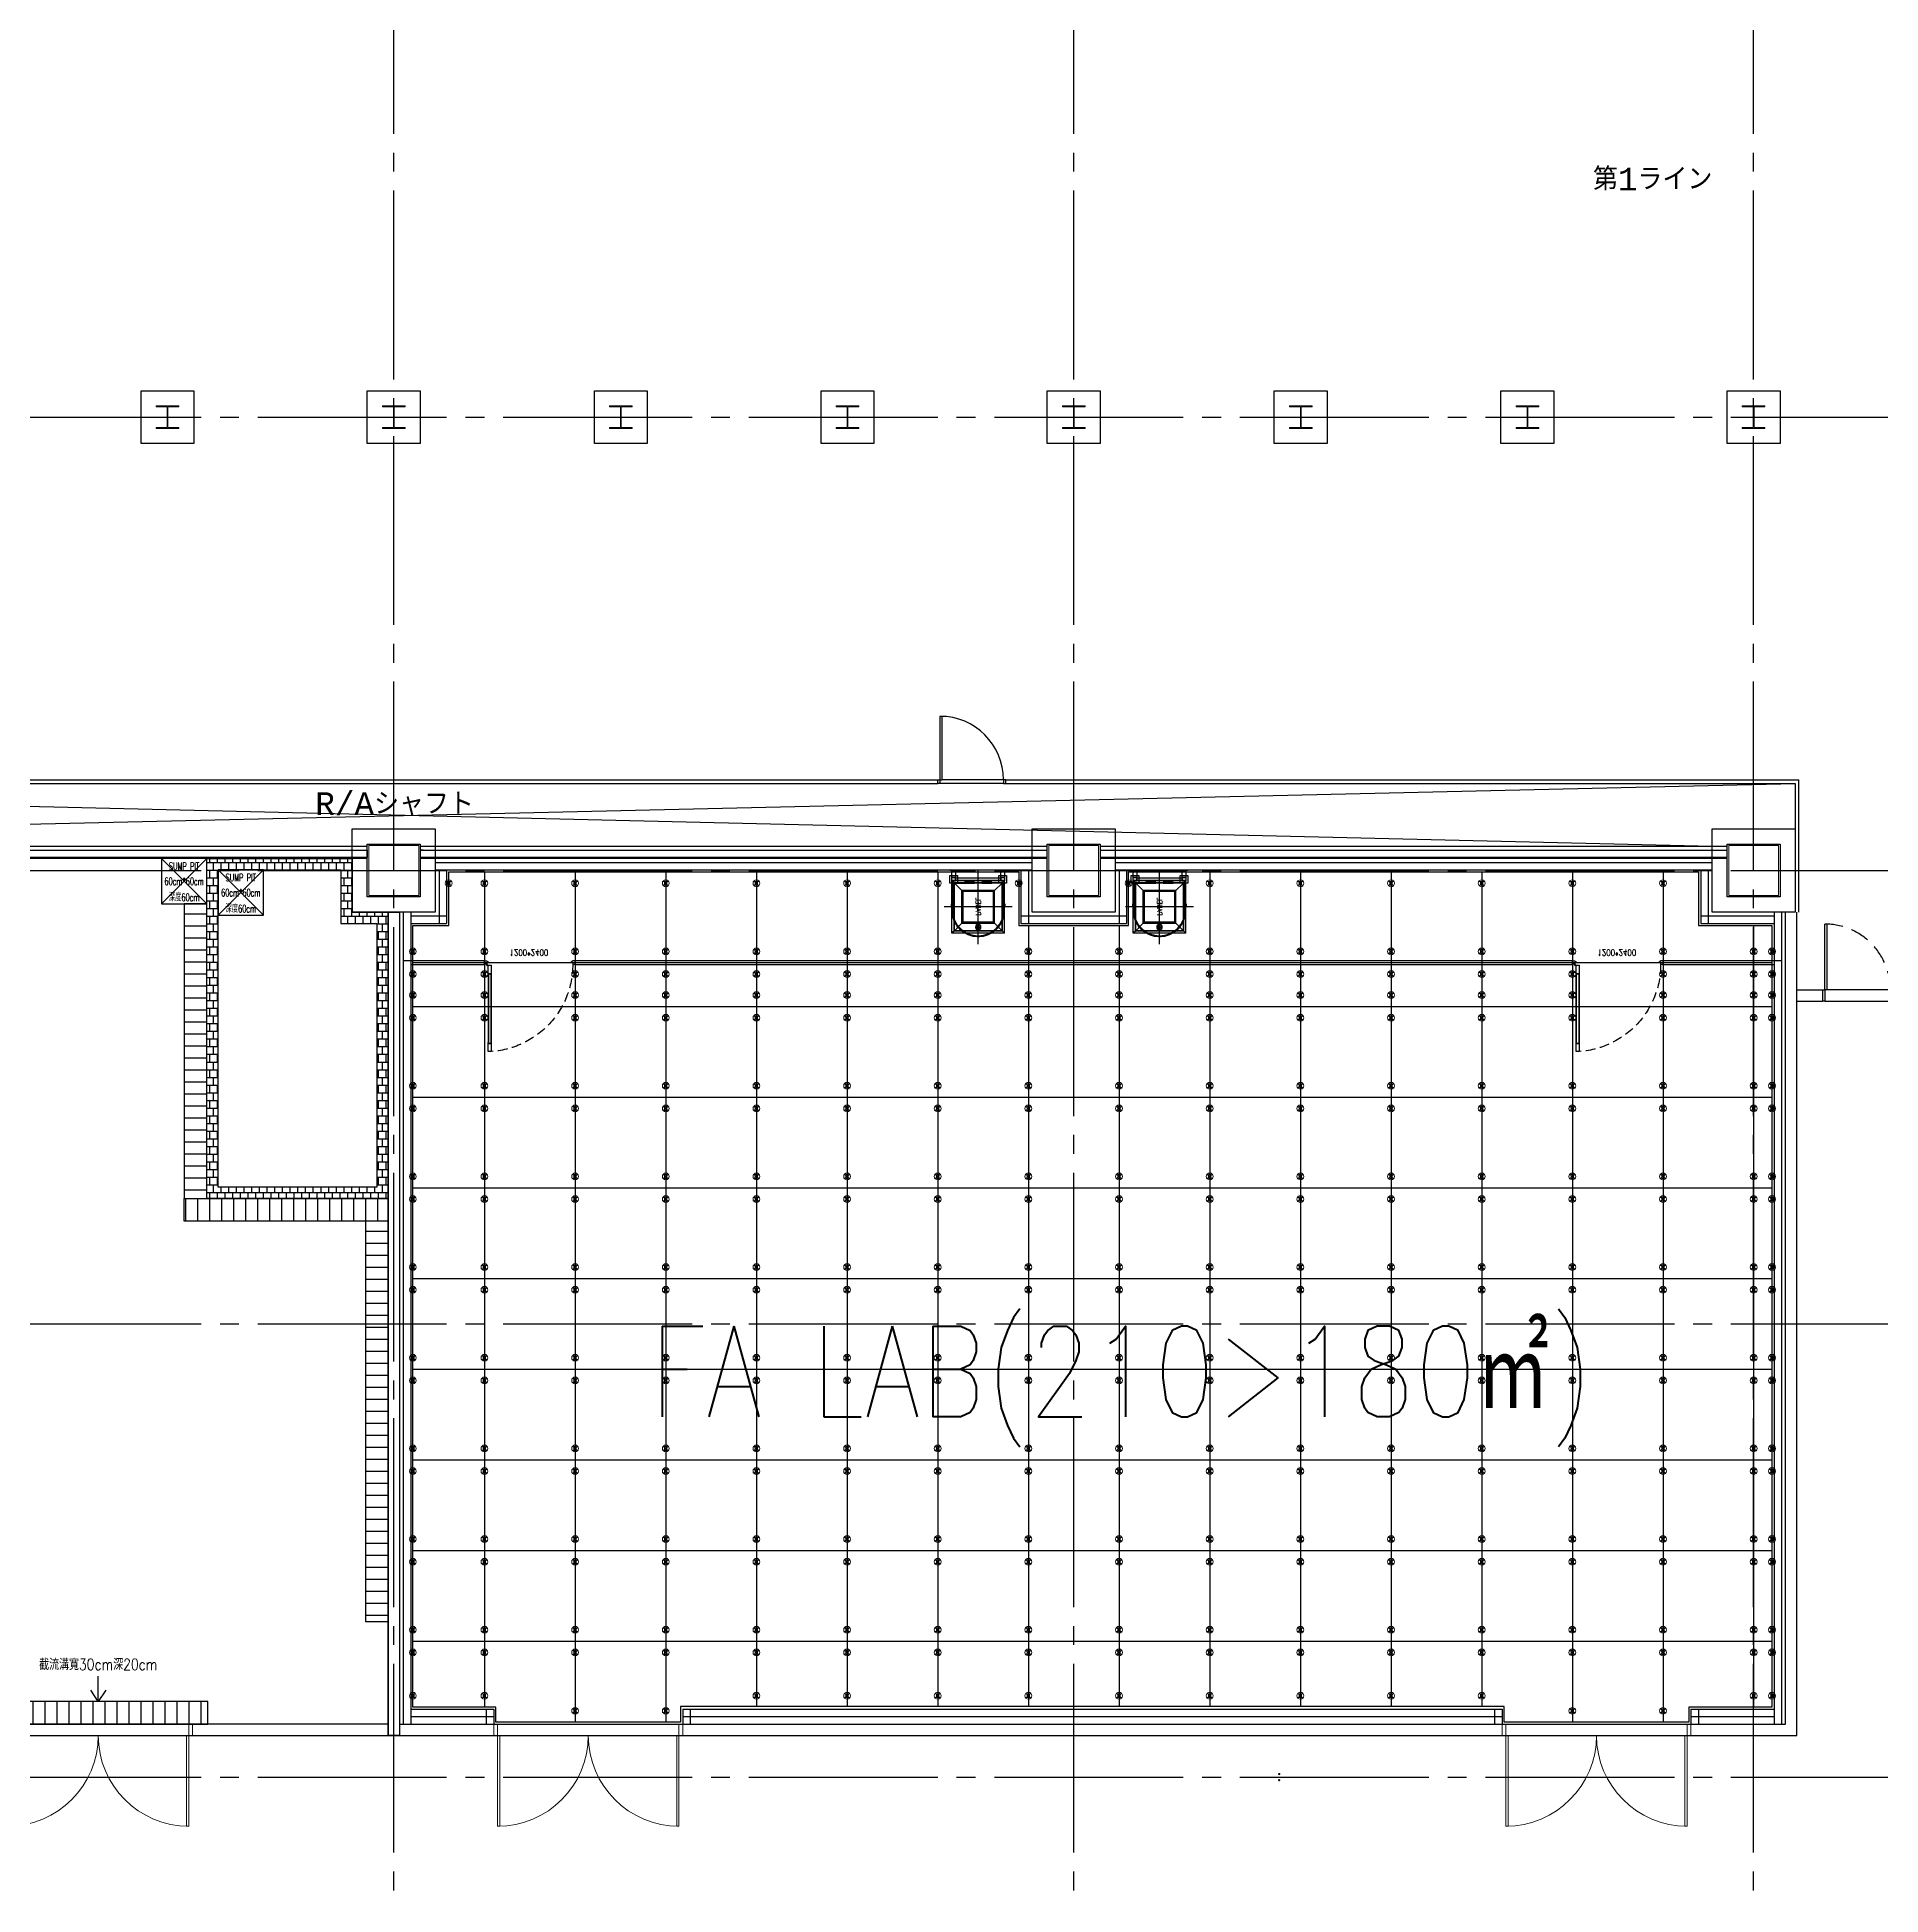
# Model space of a CAD drawing. Header units: millimetres. Extents: x -8103 to 195597, y 6477 to 112111.
# Drawn here: x 18488 to 20928, y 13794 to 16253 of the extents above; entities that cross this region are included whole.
import ezdxf
from ezdxf.enums import TextEntityAlignment as Align

# ---------------------------------------------------------------- set-up
doc = ezdxf.new("R2010")
doc.units = ezdxf.units.MM
doc.header["$LTSCALE"] = 100
for name, pattern in [('188K-SM-03-F1-L10-ARCH-PA-Y2257103$0$AP5A-SM-03-F20-ARCH-PA-Y2230801+Y2230803$0$ALL-PA-TXT-Y2221201$0$DASHED', [19.05, 12.7, -6.35]), ('188K-SM-03-F1-L10-ARCH-PA-Y2257103$0$DASHED', [19.05, 12.7, -6.35]), ('X-N-FAB-L10$0$CENTERK1', [0.983, 0.833, -0.05, 0.05, -0.05]), ('X-N-FAB-L10$0$COL-CEN-LIN', [3.25, 2.5, -0.25, 0.25, -0.25]), ('X-N-FAB-L10$0$HIDDEN', [0.375, 0.25, -0.125])]:
    doc.linetypes.add(name, pattern=pattern)
for name, color, linetype in [('0-XREF', 7, 'Continuous'), ('188K-SM-03-F1-L10-ARCH-CEIL-Y2257103$0$K-CEIL-3m', 171, 'Continuous'), ('188K-SM-03-F1-L10-ARCH-PA-Y2257103$0$K-Door', 53, 'Continuous'), ('188K-SM-03-F1-L10-ARCH-PA-Y2257103$0$K-岩棉 2hr 5-單抗', 53, 'Continuous'), ('188K-SM-03-F1-L10-ARCH-PA-Y2257103$0$K-岩棉 2hr-非抗-5m', 53, 'Continuous'), ('188K-SM-03-F1-L10-ARCH-PA-Y2257103$0$K-爬梯', 53, 'Continuous'), ('188K-SM-03-F1-L10-ARCH-PA-Y2257103$0$K-維修門', 53, 'Continuous'), ('188K-SM-03-F1-L10-ARCH-PA-Y2257103$0$K-鋁-單抗-3m', 53, 'Continuous'), ('X-N-FAB-L10$0$00-Dike', 8, 'Continuous'), ('X-N-FAB-L10$0$00-SUMP PIT', 8, 'Continuous'), ('X-N-FAB-L10$0$00-截流溝', 8, 'Continuous'), ('X-N-FAB-L10$0$00-門', 8, 'Continuous'), ('X-N-FAB-L10$0$08', 8, 'Continuous'), ('X-N-FAB-L10$0$200K新增範圍', 8, 'Continuous'), ('X-N-FAB-L10$0$A-WALL-IN', 8, 'Continuous'), ('X-N-FAB-L10$0$BEAM', 8, 'Continuous'), ('X-N-FAB-L10$0$BLOCK', 8, 'Continuous'), ('X-N-FAB-L10$0$CCL', 8, 'X-N-FAB-L10$0$COL-CEN-LIN'), ('X-N-FAB-L10$0$COL', 8, 'Continuous'), ('X-N-FAB-L10$0$COL-S', 8, 'Continuous'), ('X-N-FAB-L10$0$DOOR', 8, 'Continuous'), ('X-N-FAB-L10$0$DOORSILL', 8, 'Continuous'), ('X-N-FAB-L10$0$TXT-C', 8, 'Continuous'), ('X-N-FAB-L10$0$TXT-CODE', 8, 'Continuous'), ('X-N-FAB-L10$0$WALL-P', 8, 'Continuous')]:
    doc.layers.add(name, color=color, linetype=linetype)
for name, color, linetype, lineweight in [('188K-SM-03-F1-L10-ARCH-CEIL-Y2257103$0$K-吊點-標準', 1, 'Continuous', 9), ('X-N-FAB-L10$0$$Y_GADAI', 8, 'X-N-FAB-L10$0$CENTERK1', 0), ('X-N-FAB-L10$0$ARC', 8, 'Continuous', 0), ('X-N-FAB-L10$0$STEEL1', 8, 'Continuous', 0)]:
    doc.layers.add(name, color=color, linetype=linetype, lineweight=lineweight)
doc.styles.add('188K-SM-03-F1-L10-ARCH-PA-Y2257103$0$AP5A-SM-03-F20-ARCH-PA-Y2230801+Y2230803$0$ALL-PA-TXT-Y2221201$0$Standard', font='txt.shx', dxfattribs={"bigfont": 'chineset.shx'})
doc.styles.add('188K-SM-03-F1-L10-ARCH-PA-Y2257103$0$simplex', font='simplex.shx', dxfattribs={"width": 0.8, "bigfont": 'chineset.shx'})
doc.styles.add('X-N-FAB-L10$0$ATS', font='monotxt.shx', dxfattribs={"bigfont": 'BIGFONT.shx'})
doc.styles.add('X-N-FAB-L10$0$CHINA', font='simplex.shx', dxfattribs={"width": 0.75, "bigfont": 'chineset.shx'})
doc.styles.add('X-N-FAB-L10$0$STANDARD', font='SIMPLEX', dxfattribs={"bigfont": 'BIGFONT'})

# ---------------------------------------------------------------- blocks, each defined once
blk = doc.blocks.new('X-N-FAB-L10$0$A$C08dda4ec')
at = {"layer": 'X-N-FAB-L10$0$COL'}
blk.add_lwpolyline([(0, 70), (70, 70), (70, 0), (0, 0)], close=True, dxfattribs=at)
at = {"layer": 'X-N-FAB-L10$0$STEEL1'}
blk.add_lwpolyline([(20, 50), (50, 50), (50, 48.5), (35.5, 48.5), (35.5, 21.5), (50, 21.5), (50, 20), (20, 20), (20, 21.5), (34.5, 21.5), (34.5, 48.5), (20, 48.5)], close=True, dxfattribs=at)
blk = doc.blocks.new('*U87')
at = {"layer": 'X-N-FAB-L10$0$COL', "ltscale": 0.1}
blk.add_lwpolyline([(0, 0), (110, 0), (110, -110), (0, -110)], close=True, dxfattribs=at)
blk = doc.blocks.new('X-N-FAB-L10$0$A$C467ba2ca')
at = {"layer": 'X-N-FAB-L10$0$CCL'}
for p, q in [((-8050, 0), (-8050, 9160)), ((-7150, 0), (-7150, 9160)), ((-6250, 0), (-6250, 9160)), ((-27730, 5150), (360, 5150)), ((-27730, 4550), (360, 4550)), ((-27730, 3950), (360, 3950)), ((-27730, 3350), (360, 3350))]:
    blk.add_line(p, q, dxfattribs=at)
at = {"layer": 'X-N-FAB-L10$0$COL-S'}
for points in [[(-8085, 4585), (-8015, 4585), (-8015, 4515), (-8085, 4515)], [(-7185, 4585), (-7115, 4585), (-7115, 4515), (-7185, 4515)], [(-6285, 4585), (-6215, 4585), (-6215, 4515), (-6285, 4515)]]:
    blk.add_lwpolyline(points, close=True, dxfattribs=at)
at = {"layer": 'X-N-FAB-L10$0$BEAM'}
for p in [(-8105, 4605), (-7205, 4605), (-6305, 4605)]:
    blk.add_blockref('*U87', p, dxfattribs=at)
at = {"layer": 'X-N-FAB-L10$0$COL'}
for p in [(-8384.5, 5115), (-8085, 5115), (-7784.5, 5115), (-7484.5, 5115), (-7185, 5115), (-6884.5, 5115), (-6584.5, 5115), (-6285, 5115)]:
    blk.add_blockref('X-N-FAB-L10$0$A$C08dda4ec', p, dxfattribs=at)
blk = doc.blocks.new('X-N-FAB-L10$0$A$C5b9bb6f0')
at = {"layer": 'X-N-FAB-L10$0$$Y_GADAI'}
for centre in [(22801.1, 5118), (22801.1, 5110)]:
    blk.add_circle(centre, 0.8, dxfattribs=at)
at = {"layer": 'X-N-FAB-L10$0$08'}
for p, q in [((19874.1, 6434), (22349.1, 6434)), ((19874.1, 6429), (23374.1, 6346)), ((19874.1, 6346), (23484.1, 6429)), ((19874.1, 6429), (22349.1, 6429)), ((22439.1, 6434), (23489.1, 6434)), ((22439.1, 6429), (23484.1, 6429)), ((23484.1, 6429), (23484.1, 6369)), ((23489.1, 6259), (23489.1, 6434))]:
    blk.add_line(p, q, dxfattribs=at)
for points in [[(22352.1, 6434), (22355.1, 6434), (22355.1, 6518), (22352.1, 6518)], [(22352.1, 6429), (22349.1, 6429), (22349.1, 6434), (22352.1, 6434)], [(22439.1, 6434), (22436.1, 6434), (22436.1, 6429), (22439.1, 6429)]]:
    blk.add_lwpolyline(points, close=True, dxfattribs=at)
for points in [[(22436.1, 6429), (22352.1, 6429)], [(22436.1, 6434), (22355.1, 6434)]]:
    blk.add_lwpolyline(points, dxfattribs=at)
blk.add_arc((22352.1, 6434), 84, 0, 90, dxfattribs=at)
at = {"layer": 'X-N-FAB-L10$0$ARC'}
for points in [[(21574.1, 6259), (21684.1, 6259), (21684.1, 6369), (21574.1, 6369)], [(22474.1, 6259), (22584.1, 6259), (22584.1, 6369), (22474.1, 6369)], [(23374.1, 6259), (23484.1, 6259), (23484.1, 6369), (23374.1, 6369)], [(21594.1, 6279), (21594.1, 6349), (21664.1, 6349), (21664.1, 6279)], [(21596.1, 6281), (21596.1, 6347), (21662.1, 6347), (21662.1, 6281)], [(22494.1, 6279), (22494.1, 6349), (22564.1, 6349), (22564.1, 6279)], [(22496.1, 6281), (22496.1, 6347), (22562.1, 6347), (22562.1, 6281)], [(23394.1, 6279), (23394.1, 6349), (23464.1, 6349), (23464.1, 6279)], [(23396.1, 6281), (23396.1, 6347), (23462.1, 6347), (23462.1, 6281)]]:
    blk.add_lwpolyline(points, close=True, dxfattribs=at)
for points in [[(22490.1, 6340), (22490.1, 6341), (22494.1, 6341), (22494.1, 6331), (22490.1, 6331), (22490.1, 6332)], [(22568.1, 6340), (22568.1, 6341), (22564.1, 6341), (22564.1, 6331), (22568.1, 6331), (22568.1, 6332)], [(23370.1, 6340), (23370.1, 6341), (23374.1, 6341), (23374.1, 6331), (23370.1, 6331), (23370.1, 6332)], [(23390.1, 6340), (23390.1, 6341), (23394.1, 6341), (23394.1, 6331), (23390.1, 6331), (23390.1, 6332)]]:
    blk.add_lwpolyline(points, dxfattribs=at)
at = {"layer": 'X-N-FAB-L10$0$WALL-P'}
for p, q in [((20764.1, 6346), (21594.1, 6346)), ((21664.1, 6346), (22494.1, 6346)), ((22564.1, 6346), (23394.1, 6346)), ((20764.1, 6341), (21594.1, 6341)), ((21594.1, 6331), (20764.1, 6331)), ((21594.1, 6329.8), (20764.1, 6329.8)), ((21664.1, 6341), (22494.1, 6341)), ((22494.1, 6331), (21664.1, 6331)), ((22494.1, 6329.8), (21664.1, 6329.8)), ((22564.1, 6341), (23394.1, 6341)), ((23394.1, 6331), (22564.1, 6331)), ((23394.1, 6329.8), (22564.1, 6329.8))]:
    blk.add_line(p, q, dxfattribs=at)
for points in [[(21590.1, 6340), (21590.1, 6341), (21594.1, 6341), (21594.1, 6331), (21590.1, 6331), (21590.1, 6332)], [(21668.1, 6340), (21668.1, 6341), (21664.1, 6341), (21664.1, 6331), (21668.1, 6331), (21668.1, 6332)]]:
    blk.add_lwpolyline(points, dxfattribs=at)
at = {"layer": 'X-N-FAB-L10$0$ARC', "style": 'X-N-FAB-L10$0$ATS'}
for s, p in [('第1ライン', (23295.4, 7229.2)), ('R/Aシャフト', (21630.1, 6402.4))]:
    blk.add_text(s, height=30, dxfattribs=at).set_placement(p, align=Align.MIDDLE_CENTER)
blk = doc.blocks.new('X-N-FAB-L10$0$A$C6F2944B3')
at = {"layer": 'X-N-FAB-L10$0$DOOR', "linetype": 'Continuous'}
for p, q in [((-177, 15), (-177, 102)), ((-174, 102), (-174, 15)), ((-6, 102), (-6, 15)), ((-3, 15), (-3, 102)), ((-180, 15), (-177, 15)), ((-180, 15), (-180, 0)), ((-177, 0), (-180, 0)), ((-177, 15), (-177, 0)), ((-174, 15), (-177, 15)), ((-6, 15), (-3, 15)), ((0, 15), (-3, 15)), ((-3, 15), (-3, 0)), ((-3, 0), (0, 0)), ((0, 15), (0, 0))]:
    blk.add_line(p, q, dxfattribs=at)
at = {"layer": 'X-N-FAB-L10$0$DOOR', "linetype": 'X-N-FAB-L10$0$HIDDEN'}
for centre, start, end in [((-177, 15), 0, 90), ((-3, 15), 90, 180)]:
    blk.add_arc(centre, 87, start, end, dxfattribs=at)
at = {"layer": 'X-N-FAB-L10$0$DOORSILL', "linetype": 'Continuous'}
for p, q in [((-3, 15), (-177, 15)), ((-177, 0), (-3, 0))]:
    blk.add_line(p, q, dxfattribs=at)
blk = doc.blocks.new('X-N-FAB-L10$0$SUMP PIT')
at = {"layer": 'X-N-FAB-L10$0$08'}
for p, q in [((-30, 30), (30, -30)), ((-30, -30), (30, 30))]:
    blk.add_line(p, q, dxfattribs=at)
blk.add_lwpolyline([(-30, -30), (30, -30), (30, 30), (-30, 30)], close=True, dxfattribs=at)
at = {"layer": 'X-N-FAB-L10$0$TXT-C', "style": 'X-N-FAB-L10$0$STANDARD', "width": 0.6}
for s, p in [('SUMP PIT', (0, 20)), ('60cm*60cm', (0, 0)), ('深度60cm', (0, -20))]:
    blk.add_text(s, height=10, dxfattribs=at).set_placement(p, align=Align.MIDDLE)
blk = doc.blocks.new('X-N-FAB-L10$0$A$C1988aaf9')
at = {"layer": 'X-N-FAB-L10$0$00-Dike'}
h = blk.add_hatch(dxfattribs=at)
h.set_pattern_fill('AR-B88', color=256, scale=0.05, angle=180)
h.set_pattern_definition([(180, (-3300.801, -11550), (-1e-15, -10.16), []), (270, (-3300.8013, -11550), (5.08, -10.16), [10.16, -10.16])])
h.paths.add_polyline_path([(15052.5, 3165.7), (15052.5, 3615.7), (15245, 3615.7), (15245, 3545), (15292.5, 3545), (15292.5, 3165.7)])
h.paths.add_polyline_path([(15067.5, 3180.7), (15067.5, 3600.7), (15230, 3600.7), (15230, 3530), (15277.5, 3530), (15277.5, 3180.7)], flags=16)
at = {"layer": 'X-N-FAB-L10$0$00-截流溝'}
h = blk.add_hatch(dxfattribs=at)
h.set_pattern_fill('ANSI31', color=256, scale=5, angle=-45)
h.set_pattern_definition([(360, (2197.5, 16727.673), (6e-15, 15.875), [])])
h.paths.add_polyline_path([(15022.5, 3555.7), (15022.5, 3165.7), (15052.5, 3165.7), (15052.5, 3555.7)])
h = blk.add_hatch(dxfattribs=at)
h.set_pattern_fill('ANSI31', color=256, scale=5, angle=45)
h.set_pattern_definition([(90, (-270, -9689.25), (-15.875, 3e-15), [])])
h.paths.add_polyline_path([(15292.5, 3135.7), (15022.5, 3135.7), (15022.5, 3165.7), (15292.5, 3165.7)])
h = blk.add_hatch(dxfattribs=at)
h.set_pattern_fill('ANSI31', color=256, scale=5, angle=-45)
h.set_pattern_definition([(360, (2437.5, 16307.673), (6e-15, 15.875), [])])
h.paths.add_polyline_path([(15262.5, 3135.7), (15262.5, 2605.8), (15292.5, 2605.8), (15292.5, 3135.7)])
h = blk.add_hatch(dxfattribs=at)
h.set_pattern_fill('ANSI31', color=256, scale=5, angle=45)
h.set_pattern_definition([(90, (131.25, -10355), (-15.875, 3e-15), [])])
h.paths.add_polyline_path([(14763.7, 2470), (15053.8, 2470), (15053.8, 2500), (14763.7, 2500)])
at = {"layer": 'X-N-FAB-L10$0$00-Dike'}
for points in [[(15052.5, 3165.7), (15052.5, 3615.7), (15245, 3615.7), (15245, 3545), (15292.5, 3545), (15292.5, 3165.7)], [(15067.5, 3180.7), (15067.5, 3600.7), (15230, 3600.7), (15230, 3530), (15277.5, 3530), (15277.5, 3180.7)]]:
    blk.add_lwpolyline(points, close=True, dxfattribs=at)
at = {"layer": 'X-N-FAB-L10$0$00-截流溝'}
for points in [[(15022.5, 3555.7), (15022.5, 3165.7), (15052.5, 3165.7), (15052.5, 3555.7)], [(15292.5, 3135.7), (15022.5, 3135.7), (15022.5, 3165.7), (15292.5, 3165.7)], [(15262.5, 3135.7), (15262.5, 2605.8), (15292.5, 2605.8), (15292.5, 3135.7)], [(14763.7, 2470), (15053.8, 2470), (15053.8, 2500), (14763.7, 2500)]]:
    blk.add_lwpolyline(points, close=True, dxfattribs=at)
for points in [[(14908.8, 2500), (14908.8, 2533.8)], [(14918.8, 2515), (14908.8, 2500), (14898.8, 2515)]]:
    blk.add_lwpolyline(points, dxfattribs=at)
at = {"layer": 'X-N-FAB-L10$0$00-門', "lineweight": 0}
for p, q in [((15033.8, 2470), (15028.8, 2470)), ((15028.8, 2470), (15028.8, 2455)), ((15033.8, 2455), (15033.8, 2470)), ((15025.8, 2455), (15025.8, 2335)), ((15028.8, 2455), (15025.8, 2455)), ((15028.8, 2335), (15028.8, 2455)), ((15028.8, 2455), (15033.8, 2455)), ((15025.8, 2335), (15028.8, 2335))]:
    blk.add_line(p, q, dxfattribs=at)
for centre, start, end in [((14788.8, 2455), 270, 0), ((15028.8, 2455), 180, 270)]:
    blk.add_arc(centre, 120, start, end, dxfattribs=at)
at = {"layer": 'X-N-FAB-L10$0$A-WALL-IN'}
for points in [[(15292.5, 3545), (15307.5, 3545), (15307.5, 2455), (15292.5, 2455)], [(14525, 2455), (15292.5, 2455), (15292.5, 2470), (14525, 2470)]]:
    blk.add_lwpolyline(points, close=True, dxfattribs=at)
at = {"layer": 'X-N-FAB-L10$0$00-SUMP PIT'}
for p in [(15022.5, 3585.7), (15097.5, 3570.7)]:
    blk.add_blockref('X-N-FAB-L10$0$SUMP PIT', p, dxfattribs=at)
at = {"layer": 'X-N-FAB-L10$0$00-截流溝', "style": 'X-N-FAB-L10$0$STANDARD', "width": 0.8}
blk.add_text('截流溝寬30cm深20cm', height=15, dxfattribs=at).set_placement((14908.8, 2550), align=Align.MIDDLE)
blk = doc.blocks.new('X-N-FAB-L10$0$A$C969652c4')
at = {"layer": 'X-N-FAB-L10$0$200K新增範圍'}
blk.add_blockref('X-N-FAB-L10$0$A$C1988aaf9', (1755, 175), dxfattribs=at)
blk = doc.blocks.new('X-N-FAB-L10$0$A$Cf42b12f3')
at = {"layer": 'X-N-FAB-L10$0$DOOR', "lineweight": 0}
for p, q in [((0, 120), (0, 135)), ((0, 135), (5, 135)), ((5, 135), (5, 120)), ((250, 135), (245, 135)), ((245, 135), (245, 120)), ((250, 120), (250, 135)), ((5, 120), (0, 120)), ((5, 0), (5, 120)), ((5, 120), (8, 120)), ((8, 120), (8, 0)), ((242, 120), (242, 0)), ((245, 120), (242, 120)), ((245, 0), (245, 120)), ((245, 120), (250, 120)), ((8, 0), (5, 0)), ((242, 0), (245, 0))]:
    blk.add_line(p, q, dxfattribs=at)
for centre, start, end in [((5, 120), 270, 0), ((245, 120), 180, 270)]:
    blk.add_arc(centre, 120, start, end, dxfattribs=at)
blk = doc.blocks.new('X-N-FAB-L10')
at = {"layer": 'X-N-FAB-L10$0$A-WALL-IN'}
for points in [[(18952.5, 15095), (18952.5, 14005), (20817, 14005), (20817, 15095)], [(18967.5, 15095), (18967.5, 14020), (20802, 14020), (20802, 15095)], [(20817, 14992), (20851, 14992)], [(20817, 14977), (20851, 14977)]]:
    blk.add_lwpolyline(points, dxfattribs=at)
at = {"layer": 'X-N-FAB-L10$0$COL-S'}
for points in [[(18925, 15185), (18995, 15185), (18995, 15115), (18925, 15115)], [(19825, 15185), (19895, 15185), (19895, 15115), (19825, 15115)], [(20725, 15185), (20795, 15185), (20795, 15115), (20725, 15115)]]:
    blk.add_lwpolyline(points, close=True, dxfattribs=at)
for name, p in [('X-N-FAB-L10$0$A$C5b9bb6f0', (-2669.1, 8836)), ('X-N-FAB-L10$0$A$C969652c4', (1905, 11375))]:
    blk.add_blockref(name, p)
at = {"layer": 'X-N-FAB-L10$0$200K新增範圍'}
for p in [(19092.5, 13885), (20427, 13885)]:
    blk.add_blockref('X-N-FAB-L10$0$A$Cf42b12f3', p, dxfattribs=at)
at = {"layer": 'X-N-FAB-L10$0$BEAM'}
for p in [(18905, 15205), (19805, 15205), (20705, 15205)]:
    blk.add_blockref('*U87', p, dxfattribs=at)
at = {"layer": 'X-N-FAB-L10$0$BLOCK'}
blk.add_blockref('X-N-FAB-L10$0$A$C467ba2ca', (27010, 10600), dxfattribs=at)
at = {"layer": 'X-N-FAB-L10$0$COL'}
for p in [(18625.5, 15715), (18925, 15715), (19225.5, 15715), (19525.5, 15715), (19825, 15715), (20125.5, 15715), (20425.5, 15715), (20725, 15715)]:
    blk.add_blockref('X-N-FAB-L10$0$A$C08dda4ec', p, dxfattribs=at)
at = {"layer": 'X-N-FAB-L10$0$DOOR'}
blk.add_blockref('X-N-FAB-L10$0$A$C6F2944B3', (21031, 14977), dxfattribs=at)
at = {"layer": 'X-N-FAB-L10$0$TXT-CODE', "style": 'X-N-FAB-L10$0$CHINA', "width": 0.8}
blk.add_text('FA LAB(210>180㎡)', height=120, dxfattribs=at).set_placement((19923, 14487), align=Align.MIDDLE_CENTER)
blk = doc.blocks.new('188K-SM-03-F1-L10-ARCH-PA-Y2257103$0$單開庫板門-1200x2400)圓型拉環鎖+輔助鎖)')
at = {"ltscale": 0.1}
for p, q in [((26008.6, -11403.6), (26004.5, -11403.6)), ((26004.5, -11403.6), (26004.5, -11414.1)), ((26008.6, -11414.1), (26008.6, -11403.6)), ((26004.5, -11414.1), (26004.5, -11415.3)), ((26004.5, -11414.1), (26008.6, -11414.1)), ((26004.5, -11415.4), (26004.6, -11415.5)), ((26008.6, -11414), (26004.6, -11414)), ((26004.6, -11414.3), (26004.6, -11414.2)), ((26004.6, -11415.3), (26004.6, -11414.5)), ((26004.7, -11414.1), (26006.5, -11414.1)), ((26005.1, -11414.4), (26004.7, -11414.4)), ((26004.7, -11414.5), (26005.1, -11414.5)), ((26004.7, -11414.5), (26004.7, -11506)), ((26004.7, -11506), (26004.7, -11414.5)), ((26004.7, -11414.5), (26004.7, -11414.5)), ((26004.7, -11415.4), (26004.7, -11415.3)), ((26005.2, -11414.4), (26005.2, -11414.4)), ((26006.5, -11414.1), (26006.6, -11414.1)), ((26006.6, -11414.1), (26006.6, -11414.1)), ((26006.6, -11414.1), (26008.4, -11414.1)), ((26008.4, -11414.4), (26008, -11414.4)), ((26008, -11414.4), (26008, -11414.4)), ((26008, -11414.5), (26008.4, -11414.5)), ((26008.4, -11506), (26008.4, -11414.5)), ((26008.4, -11414.5), (26008.4, -11414.5)), ((26008.4, -11414.5), (26008.4, -11506)), ((26008.4, -11415.3), (26008.4, -11415.4)), ((26008.5, -11414.2), (26008.5, -11414.3)), ((26008.5, -11414.5), (26008.5, -11415.3)), ((26008.5, -11415.5), (26008.6, -11415.4)), ((26008.6, -11415.3), (26008.6, -11414.1)), ((26008.6, -11506.4), (26004.5, -11506.4)), ((26004.5, -11506.4), (26004.5, -11518)), ((26004.7, -11506), (26004.7, -11506)), ((26008.4, -11506), (26008.4, -11506)), ((26008.6, -11518), (26008.6, -11506.4)), ((25999.5, -11519.7), (25999.5, -11523.2)), ((26002.5, -11519.1), (26000, -11519.1)), ((26000, -11523.7), (26002.4, -11523.7)), ((26002.4, -11523.7), (26004.1, -11522.6)), ((26002.9, -11518.5), (26002.6, -11518.5)), ((26002.6, -11518.5), (26002.6, -11521)), ((26002.6, -11521.9), (26002.6, -11519.3)), ((26002.6, -11521), (26002.9, -11521)), ((26003.4, -11521.9), (26002.6, -11521.9)), ((26002.9, -11521), (26002.9, -11518.5)), ((26003.3, -11522.2), (26003.3, -11522)), ((26003.3, -11522), (26003.4, -11522)), ((26004, -11522.2), (26003.3, -11522.2)), ((26008.3, -11517.5), (26003.6, -11517.5)), ((26003.6, -11517.5), (26003.6, -11517.7)), ((26003.6, -11517.7), (26008.3, -11517.7)), ((26004.1, -11521.9), (26003.9, -11521.9)), ((26003.9, -11522), (26004, -11522)), ((26004, -11522), (26004, -11522.2)), ((26004.2, -11522.4), (26004.2, -11521.9)), ((26004.5, -11518), (26008.6, -11518)), ((26008.3, -11517.7), (26008.3, -11517.5)), ((26114.8, -11521.9), (26115.1, -11521.9)), ((26114.8, -11522.4), (26114.8, -11521.9)), ((26114.9, -11522), (26114.9, -11522.2)), ((26115.1, -11522), (26114.9, -11522)), ((26114.9, -11522.2), (26115.7, -11522.2)), ((26116.6, -11523.7), (26114.9, -11522.6)), ((26115.5, -11521.9), (26116.3, -11521.9)), ((26115.7, -11522), (26115.5, -11522)), ((26115.7, -11522.2), (26115.7, -11522)), ((26116.3, -11521.9), (26116.3, -11519.3)), ((26116.5, -11519.1), (26119, -11519.1)), ((26119, -11523.7), (26116.6, -11523.7)), ((26119.5, -11519.7), (26119.5, -11523.2))]:
    blk.add_line(p, q, dxfattribs=at)
blk.add_lwpolyline([(26006.6, -11506.4), (26006.5, -11506.3), (26004.7, -11506.3, -0.414214), (26004.6, -11506.3), (26004.6, -11506.1, -0.414214), (26004.7, -11506.1), (26005.1, -11506.1, 0.414214), (26005.2, -11506.1), (26005.2, -11506, 0.414214), (26005.1, -11506), (26004.7, -11506, -0.414214), (26004.6, -11506), (26004.6, -11505.2, -0.414214), (26004.7, -11505.2), (26004.7, -11505.2, 0.414214), (26004.7, -11505.2), (26004.7, -11505, 0.72636), (26004.6, -11505), (26004.5, -11505.1, 0.158507), (26004.5, -11505.2), (26004.5, -11506.4, 0.414214), (26004.6, -11506.5), (26008.6, -11506.5, 0.414214), (26008.6, -11506.4), (26008.6, -11505.2, 0.158507), (26008.6, -11505.1), (26008.5, -11505, 0.72636), (26008.4, -11505), (26008.4, -11505.2, 0.414214), (26008.5, -11505.2, -0.414214), (26008.5, -11505.2), (26008.5, -11506, -0.414214), (26008.4, -11506), (26008, -11506, 0.414214), (26008, -11506), (26008, -11506.1, 0.414214), (26008, -11506.1), (26008.4, -11506.1, -0.414214), (26008.5, -11506.1), (26008.5, -11506.3, -0.414214), (26008.4, -11506.3), (26006.6, -11506.3)], format="xyb", close=True, dxfattribs=at)
for points in [[(25999.5, -11518.9), (25999.5, -11523.9)], [(26119.5, -11518.9), (26119.5, -11523.9)]]:
    blk.add_lwpolyline(points)
at = {"linetype": '188K-SM-03-F1-L10-ARCH-PA-Y2257103$0$AP5A-SM-03-F20-ARCH-PA-Y2230801+Y2230803$0$ALL-PA-TXT-Y2221201$0$DASHED', "ltscale": 0.01}
blk.add_arc((26001.1, -11518.7), 115.3, 359.8531, 85.8135, dxfattribs=at)
at = {"ltscale": 0.1}
for centre, radius, start, end in [((26004.6, -11414.1), 0.0313, 90, 180), ((26004.6, -11415.3), 0.0313, 180, 216.0274), ((26004.7, -11414.2), 0.0313, 90, 180), ((26004.7, -11414.3), 0.0313, 180, 270), ((26004.7, -11414.5), 0.0313, 90, 180), ((26004.7, -11415.3), 0.0209, 180, 270), ((26004.7, -11415.4), 0.0313, 216.0274, 360), ((26004.7, -11415.3), 0.0209, 360, 90), ((26005.1, -11414.4), 0.0313, 270, 0), ((26005.1, -11414.4), 0.0313, 0, 90), ((26008, -11414.4), 0.0313, 90, 180), ((26008, -11414.4), 0.0313, 180, 270), ((26008.4, -11414.2), 0.0313, 360, 90), ((26008.4, -11414.3), 0.0313, 270, 0), ((26008.4, -11414.5), 0.0313, 0, 90), ((26008.5, -11415.3), 0.0209, 90, 180), ((26008.5, -11415.4), 0.0313, 180, 323.9726), ((26008.5, -11415.3), 0.0209, 270, 360), ((26008.6, -11414.1), 0.0313, 360, 90), ((26008.6, -11415.3), 0.0313, 323.9726, 360)]:
    blk.add_arc(centre, radius, start, end, dxfattribs=at)
for centre, major_axis, start_param, end_param in [((26000, -11519.7), (0.369, -0.369), 2.356194, 3.926991), ((26000, -11523.2), (-0.369, -0.369), 5.497787, 7.068583), ((26002.5, -11519.3), (0.111, -0.111), 7.068583, 8.63938), ((26003.4, -11521.9), (-0.0369, -0.0369), 0.785398, 3.926991), ((26003.9, -11521.9), (-0.0369, -0.0369), 3.926991, 7.068583), ((26004.1, -11521.9), (0.0369, -0.0369), 7.068583, 8.63938), ((26003.9, -11522.4), (0.221, -0.221), 6.162283, 7.068583), ((26114.8, -11521.9), (-0.0369, -0.0369), -2.356194, -0.785398), ((26115.1, -11522.4), (-0.221, -0.221), -0.785398, 0.120903), ((26115.1, -11521.9), (0.0369, -0.0369), -0.785398, 2.356194), ((26115.5, -11521.9), (0.0369, -0.0369), 2.356194, 5.497787), ((26116.5, -11519.3), (-0.111, -0.111), -2.356194, -0.785398), ((26119, -11519.7), (-0.369, -0.369), 2.356194, 3.926991), ((26119, -11523.2), (0.369, -0.369), -0.785398, 0.785398)]:
    blk.add_ellipse(centre, major_axis=major_axis, ratio=1, start_param=start_param, end_param=end_param, dxfattribs=at)
at = {"ltscale": 0.1, "extrusion": (0, 0, -1)}
blk.add_ellipse((26003.1, -11517.9), major_axis=(-0.516, 0.516), ratio=1, start_param=5.497787, end_param=11.780972, dxfattribs=at)
at = {"color": 8, "ltscale": 0.1, "style": '188K-SM-03-F1-L10-ARCH-PA-Y2257103$0$AP5A-SM-03-F20-ARCH-PA-Y2230801+Y2230803$0$ALL-PA-TXT-Y2221201$0$Standard', "width": 0.85}
blk.add_text('1200*2400', height=8, dxfattribs=at).set_placement((26058.4, -11534.4), align=Align.MIDDLE_CENTER)
blk = doc.blocks.new('188K-SM-03-F1-L10-ARCH-PA-Y2257103$0$護籠爬梯-4.6')
for points in [[(-375, 106), (-275, 106), (-275, 100), (-375, 100)], [(-375, 31), (-275, 31), (-275, -69), (-375, -69)], [(-350, 100), (-300, 100), (-300, 6), (-350, 6)], [(-350, 6), (-300, 6), (-300, -44), (-350, -44)], [(-300, 0), (300, 0), (300, -38), (-300, -38)], [(275, 106), (375, 106), (375, 100), (275, 100)], [(275, 31), (375, 31), (375, -69), (275, -69)], [(300, 100), (350, 100), (350, 6), (300, 6)], [(300, 6), (350, 6), (350, -44), (300, -44)], [(-354, -342), (-350, -342), (-350, -372), (-354, -372)], [(350, -342), (354, -342), (354, -372), (350, -372)], [(-261, -659), (-264, -662), (-283, -639), (-280, -637)], [(261, -659), (264, -662), (283, -639), (280, -637)], [(15, -776), (15, -780), (-15, -780), (-15, -776)]]:
    blk.add_lwpolyline(points, close=True)
at = {"linetype": '188K-SM-03-F1-L10-ARCH-PA-Y2257103$0$DASHED', "ltscale": 0.005}
for points in [[(0, -876), (0, 106)], [(450, -382), (-450, -382)]]:
    blk.add_lwpolyline(points, dxfattribs=at)
for points in [[(-350, -44), (-350, -426, 1), (350, -426), (350, -44)], [(-340, -44), (-340, -426, 1), (340, -426), (340, -44)]]:
    blk.add_lwpolyline(points, format="xyb")
blk = doc.blocks.new('188K-SM-03-F1-L10-ARCH-PA-Y2257103$0$XL10-ARCH-PA-L180507$0$CE-維修口')
for p, q in [((70, 70), (0, 70)), ((0, 67), (0, 70)), ((3, 67), (0, 70)), ((0, 70), (0, 0)), ((67, 67), (3, 67)), ((3, 67), (3, 3)), ((66.6, 66.5), (3.4, 66.5)), ((3.4, 66.5), (3.4, 3.4)), ((13.4, 56.5), (3.4, 66.5)), ((13.4, 56.5), (56.6, 56.5)), ((13.4, 56.5), (13.4, 13.4)), ((14.8, 55.1), (13.4, 56.5)), ((55.3, 55.2), (14.7, 55.2)), ((14.7, 55.2), (14.7, 14.7)), ((55.1, 55.1), (14.8, 55.1)), ((14.8, 14.8), (14.8, 55.1)), ((34.8, 64.3), (34.8, 64.4)), ((34.8, 63.9), (34.8, 64.1)), ((34.8, 59.2), (34.8, 59.4)), ((34.8, 58.9), (34.8, 59)), ((35.2, 64.3), (35.2, 64.4)), ((35.2, 63.9), (35.2, 64.1)), ((35.2, 59.2), (35.2, 59.4)), ((35.2, 58.9), (35.2, 59)), ((55.1, 55.1), (56.6, 56.5)), ((55.1, 14.8), (55.1, 55.1)), ((55.3, 55.2), (55.3, 14.7)), ((56.6, 56.5), (66.6, 66.5)), ((56.6, 56.5), (56.6, 13.4)), ((66.6, 66.5), (66.6, 3.4)), ((67, 67), (70, 70)), ((67, 67), (67, 3)), ((70, 70), (70, 0)), ((0, 3), (0, 0)), ((3, 3), (0, 0)), ((70, 0), (0, 0)), ((16.9, 3), (3, 3)), ((13.4, 13.4), (3.4, 3.4)), ((16.9, 3.4), (3.4, 3.4)), ((3.4, 3.4), (16.9, 3.4)), ((14.8, 14.8), (13.4, 13.4)), ((56.6, 13.4), (13.4, 13.4)), ((55.3, 14.7), (14.7, 14.7)), ((55.1, 14.8), (14.8, 14.8)), ((16.9, 4.2), (16.9, 2.4)), ((30, 4.2), (16.9, 4.2)), ((30, 2.4), (16.9, 2.4)), ((17.1, 4.2), (17.1, 2.4)), ((23.3, 4.2), (23.3, 2.4)), ((23.5, 4.2), (23.5, 2.4)), ((29.8, 4.2), (29.8, 2.4)), ((30, 4.2), (30, 2.4)), ((40, 3.4), (30, 3.4)), ((40, 3), (30, 3)), ((40, 4.2), (40, 2.4)), ((53.1, 4.2), (40, 4.2)), ((53.1, 2.4), (40, 2.4)), ((40.2, 4.2), (40.2, 2.4)), ((46.5, 4.2), (46.5, 2.4)), ((46.7, 4.2), (46.7, 2.4)), ((52.9, 4.2), (52.9, 2.4)), ((53.1, 4.2), (53.1, 2.4)), ((66.6, 3.4), (53.1, 3.4)), ((67, 3), (53.1, 3)), ((55.1, 14.8), (56.6, 13.4)), ((56.6, 13.4), (66.6, 3.4)), ((67, 3), (70, 0))]:
    blk.add_line(p, q)
blk.add_lwpolyline([(35.5, 59.1, -1.197549), (35.5, 64.3), (35.5, 64.1, 1.215744), (35.5, 59.3)], format="xyb", close=True)
blk.add_lwpolyline([(35.5, 59.4), (34.5, 59.4), (34.1, 61.7), (34.5, 63.9), (35.5, 63.9), (35.9, 61.7)], close=True)
for radius in [3.65, 2.75]:
    blk.add_circle((35, 61.7), radius)
at = {"style": '188K-SM-03-F1-L10-ARCH-PA-Y2257103$0$simplex', "width": 0.8}
blk.add_text('PANEL', height=6.4, rotation=270, dxfattribs=at).set_placement((31.9, 34.6), align=Align.CENTER)
blk = doc.blocks.new('188K-SM-03-F1-L10-ARCH-PA-Y2257103')
at = {"layer": '188K-SM-03-F1-L10-ARCH-PA-Y2257103$0$K-岩棉 2hr 5-單抗'}
for p, q in [((18972.5, 15030.7), (18972.5, 14020)), ((18972.5, 15030.7), (18982.5, 15030.7)), ((18982.5, 15030.7), (18982.5, 14020)), ((20787, 15030.7), (20787, 14020)), ((20787, 15030.7), (20797, 15030.7)), ((20797, 15030.7), (20797, 14020)), ((18982.5, 14040), (19092.5, 14040)), ((19082.5, 14040), (19082.5, 14020)), ((19092.5, 14040), (19092.5, 14020)), ((19342.5, 14040), (19342.5, 14020)), ((19342.5, 14040), (20427, 14040)), ((19352.5, 14040), (19352.5, 14020)), ((20417, 14040), (20417, 14020)), ((20427, 14040), (20427, 14020)), ((20677, 14040), (20677, 14020)), ((20677, 14040), (20787, 14040)), ((20687, 14040), (20687, 14020)), ((18982.5, 14030), (19092.5, 14030)), ((19342.5, 14030), (20427, 14030)), ((20677, 14030), (20787, 14030))]:
    blk.add_line(p, q, dxfattribs=at)
at = {"layer": '188K-SM-03-F1-L10-ARCH-PA-Y2257103$0$K-岩棉 2hr-非抗-5m'}
for p, q in [((19015, 15160.7), (19805, 15160.7)), ((19015, 15150.7), (19805, 15150.7)), ((19020, 15150.7), (19020, 15080)), ((19030, 15150.7), (19030, 15080)), ((19790, 15150.7), (19790, 15080)), ((19800, 15150.7), (19800, 15080)), ((19915, 15160.7), (20705, 15160.7)), ((19915, 15150.7), (20705, 15150.7)), ((19920, 15150.7), (19920, 15080)), ((19930, 15150.7), (19930, 15080)), ((20690, 15150.7), (20690, 15080)), ((20700, 15150.7), (20700, 15080)), ((18972.5, 15095), (18972.5, 15030.7)), ((18982.5, 15095), (18982.5, 15030.7)), ((18982.5, 15090), (19030, 15090)), ((18982.5, 15080), (19030, 15080)), ((19790, 15090), (19930, 15090)), ((19790, 15080), (19930, 15080)), ((20690, 15090), (20787, 15090)), ((20690, 15080), (20787, 15080)), ((20787, 15095), (20787, 15030.7)), ((20797, 15095), (20797, 15030.7))]:
    blk.add_line(p, q, dxfattribs=at)
at = {"layer": '188K-SM-03-F1-L10-ARCH-PA-Y2257103$0$K-鋁-單抗-3m'}
for p, q in [((18982.5, 15030.7), (19080, 15030.7)), ((18982.5, 15025.7), (19080, 15025.7)), ((19200, 15030.7), (20520, 15030.7)), ((19200, 15025.7), (20520, 15025.7)), ((20639.5, 15030.7), (20787, 15030.7)), ((20639.5, 15025.7), (20787, 15025.7))]:
    blk.add_line(p, q, dxfattribs=at)
at = {"layer": '188K-SM-03-F1-L10-ARCH-PA-Y2257103$0$K-Door', "xscale": -1, "rotation": 180}
for p in [(-6919.5, 3506.8), (-5479.5, 3506.8)]:
    blk.add_blockref('188K-SM-03-F1-L10-ARCH-PA-Y2257103$0$單開庫板門-1200x2400)圓型拉環鎖+輔助鎖)', p, dxfattribs=at)
at = {"layer": '188K-SM-03-F1-L10-ARCH-PA-Y2257103$0$K-爬梯', "xscale": 0.1, "yscale": 0.1, "zscale": 0.1}
for p in [(19733.6, 15140.1), (19973.6, 15140.1)]:
    blk.add_blockref('188K-SM-03-F1-L10-ARCH-PA-Y2257103$0$護籠爬梯-4.6', p, dxfattribs=at)
at = {"layer": '188K-SM-03-F1-L10-ARCH-PA-Y2257103$0$K-維修門', "xscale": -1, "rotation": 180}
for p in [(19698.6, 15136.8), (19938.6, 15136.8)]:
    blk.add_blockref('188K-SM-03-F1-L10-ARCH-PA-Y2257103$0$XL10-ARCH-PA-L180507$0$CE-維修口', p, dxfattribs=at)
blk = doc.blocks.new('188K-SM-03-F1-L10-ARCH-CEIL-Y2257103$0$A$C2CA95053')
h = blk.add_hatch(color=256)
edge = h.paths.add_edge_path()
edge.add_arc((0, 0), 0.5, 0, 360)
for p, q in [((3.2, 3.2), (-3.2, -3.2)), ((3.2, -3.2), (-3.2, 3.2))]:
    blk.add_line(p, q)
blk.add_lwpolyline([(-1.6, 2.5), (-1.6, -2.5), (1.6, -2.5), (1.6, 2.5)], close=True)
for radius in [4.5, 0.5]:
    blk.add_circle((0, 0), radius)
blk = doc.blocks.new('188K-SM-03-F1-L10-ARCH-CEIL-Y2257103$0$天花板吊點-附調整片 - 3_8_螺桿吊架 100 mm 高調整片-V1-1FL')
blk.add_blockref('188K-SM-03-F1-L10-ARCH-CEIL-Y2257103$0$A$C2CA95053', (0, 0))
blk = doc.blocks.new('188K-SM-03-F1-L10-ARCH-CEIL-Y2257103')
at = {"layer": '188K-SM-03-F1-L10-ARCH-CEIL-Y2257103$0$K-CEIL-3m'}
for p, q in [((19080, 15148), (19080, 14042.7)), ((19200, 15148), (19200, 14022.7)), ((19320, 15148), (19320, 14022.7)), ((19440, 15148), (19440, 14043.4)), ((19560, 15148), (19560, 14043.4)), ((19680, 15148), (19680, 14043.4)), ((20040, 15148), (20040, 14043.4)), ((20160, 15148), (20160, 14043.4)), ((20280, 15148), (20280, 14043.4)), ((20400, 15148), (20400, 14043.4)), ((20520, 15148), (20520, 14022.7)), ((20640, 15148), (20640, 14022.7)), ((19800, 15077.2), (19800, 14043.4)), ((19920, 15077.2), (19920, 14043.4)), ((20760, 15077.2), (20760, 14042.7)), ((18985.2, 15028), (20784.2, 15028)), ((18985.2, 14970), (20784.2, 14970)), ((18985.2, 14850), (20784.2, 14850)), ((18985.2, 14730), (20784.2, 14730)), ((18985.2, 14610), (20784.2, 14610)), ((18985.2, 14490), (20784.2, 14490)), ((18985.2, 14370), (20784.2, 14370)), ((18985.2, 14250), (20784.2, 14250)), ((18985.2, 14130), (20784.2, 14130))]:
    blk.add_line(p, q, dxfattribs=at)
blk.add_lwpolyline([(18985.2, 15077.2), (19032.7, 15077.2), (19032.7, 15148), (19787.2, 15148), (19787.2, 15077.2), (19932.7, 15077.2), (19932.7, 15148), (20687.2, 15148), (20687.2, 15077.2), (20784.2, 15077.2), (20784.2, 14042.7), (20674.2, 14042.7), (20674.2, 14022.7), (20429.7, 14022.7), (20429.7, 14043.4), (19339.7, 14043.4), (19339.7, 14022.7), (19095.2, 14022.7), (19095.2, 14042.7), (18985.2, 14042.7)], close=True, dxfattribs=at)
at = {"layer": '188K-SM-03-F1-L10-ARCH-CEIL-Y2257103$0$K-吊點-標準', "color": 170, "lineweight": 18, "rotation": 179.9999999999997}
for p in [(19032.7, 15133), (19080, 15133), (19200, 15133), (19320, 15133), (19440, 15133), (19560, 15133), (19680, 15133), (19787.2, 15133), (19932.7, 15133), (20040, 15133), (20160, 15133), (20280, 15133), (20400, 15133), (20520, 15133), (20640, 15133), (18985.2, 15042.8), (19080, 15042.8), (19200, 15042.8), (19320, 15042.8), (19440, 15042.8), (19560, 15042.8), (19680, 15042.8), (19800, 15042.8), (19920, 15042.8), (20040, 15042.8), (20160, 15042.8), (20280, 15042.8), (20400, 15042.8), (20520, 15042.8), (20640, 15042.8), (20760, 15042.8), (20784.2, 15042.8), (18985.2, 15012.8), (19080, 15012.8), (19200, 15012.8), (19320, 15012.8), (19440, 15012.8), (19560, 15012.8), (19680, 15012.8), (19800, 15012.8), (19920, 15012.8), (20040, 15012.8), (20160, 15012.8), (20280, 15012.8), (20400, 15012.8), (20520, 15012.8), (20640, 15012.8), (20760, 15012.8), (20784.2, 15012.8), (18985.2, 14985), (19080, 14985), (19200, 14985), (19320, 14985), (19440, 14985), (19560, 14985), (19680, 14985), (19800, 14985), (19920, 14985), (20040, 14985), (20160, 14985), (20280, 14985), (20400, 14985), (20520, 14985), (20640, 14985), (20760, 14985), (20784.2, 14985), (18985.2, 14955), (19080, 14955), (19200, 14955), (19320, 14955), (19440, 14955), (19560, 14955), (19680, 14955), (19800, 14955), (19920, 14955), (20040, 14955), (20160, 14955), (20280, 14955), (20400, 14955), (20520, 14955), (20640, 14955), (20760, 14955), (20784.2, 14955), (18985.2, 14865), (19080, 14865), (19200, 14865), (19320, 14865), (19440, 14865), (19560, 14865), (19680, 14865), (19800, 14865), (19920, 14865), (20040, 14865), (20160, 14865), (20280, 14865), (20400, 14865), (20520, 14865), (20640, 14865), (20760, 14865), (20784.2, 14865), (18985.2, 14835), (19080, 14835), (19200, 14835), (19320, 14835), (19440, 14835), (19560, 14835), (19680, 14835), (19800, 14835), (19920, 14835), (20040, 14835), (20160, 14835), (20280, 14835), (20400, 14835), (20520, 14835), (20640, 14835), (20760, 14835), (20784.2, 14835), (18985.2, 14745), (19080, 14745), (19200, 14745), (19320, 14745), (19440, 14745), (19560, 14745), (19680, 14745), (19800, 14745), (19920, 14745), (20040, 14745), (20160, 14745), (20280, 14745), (20400, 14745), (20520, 14745), (20640, 14745), (20760, 14745), (20784.2, 14745), (18985.2, 14715), (19080, 14715), (19200, 14715), (19320, 14715), (19440, 14715), (19560, 14715), (19680, 14715), (19800, 14715), (19920, 14715), (20040, 14715), (20160, 14715), (20280, 14715), (20400, 14715), (20520, 14715), (20640, 14715), (20760, 14715), (20784.2, 14715), (18985.2, 14625), (19080, 14625), (19200, 14625), (19320, 14625), (19440, 14625), (19560, 14625), (19680, 14625), (19800, 14625), (19920, 14625), (20040, 14625), (20160, 14625), (20280, 14625), (20400, 14625), (20520, 14625), (20640, 14625), (20760, 14625), (20784.2, 14625), (18985.2, 14595), (19080, 14595), (19200, 14595), (19320, 14595), (19440, 14595), (19560, 14595), (19680, 14595), (19800, 14595), (19920, 14595), (20040, 14595), (20160, 14595), (20280, 14595), (20400, 14595), (20520, 14595), (20640, 14595), (20760, 14595), (20784.2, 14595), (18985.2, 14505), (19080, 14505), (19200, 14505), (19320, 14505), (19440, 14505), (19560, 14505), (19680, 14505), (19800, 14505), (19920, 14505), (20040, 14505), (20160, 14505), (20280, 14505), (20400, 14505), (20520, 14505), (20640, 14505), (20760, 14505), (20784.2, 14505), (18985.2, 14475), (19080, 14475), (19200, 14475), (19320, 14475), (19440, 14475), (19560, 14475), (19680, 14475), (19800, 14475), (19920, 14475), (20040, 14475), (20160, 14475), (20280, 14475), (20400, 14475), (20520, 14475), (20640, 14475), (20760, 14475), (20784.2, 14475), (18985.2, 14385), (19080, 14385), (19200, 14385), (19320, 14385), (19440, 14385), (19560, 14385), (19680, 14385), (19800, 14385), (19920, 14385), (20040, 14385), (20160, 14385), (20280, 14385), (20400, 14385), (20520, 14385), (20640, 14385), (20760, 14385), (20784.2, 14385), (18985.2, 14355), (19080, 14355), (19200, 14355), (19320, 14355), (19440, 14355), (19560, 14355), (19680, 14355), (19800, 14355), (19920, 14355), (20040, 14355), (20160, 14355), (20280, 14355), (20400, 14355), (20520, 14355), (20640, 14355), (20760, 14355), (20784.2, 14355), (18985.2, 14265), (19080, 14265), (19200, 14265), (19320, 14265), (19440, 14265), (19560, 14265), (19680, 14265), (19800, 14265), (19920, 14265), (20040, 14265), (20160, 14265), (20280, 14265), (20400, 14265), (20520, 14265), (20640, 14265), (20760, 14265), (20784.2, 14265), (18985.2, 14235), (19080, 14235), (19200, 14235), (19320, 14235), (19440, 14235), (19560, 14235), (19680, 14235), (19800, 14235), (19920, 14235), (20040, 14235), (20160, 14235), (20280, 14235), (20400, 14235), (20520, 14235), (20640, 14235), (20760, 14235), (20784.2, 14235), (18985.2, 14145), (19080, 14145), (19200, 14145), (19320, 14145), (19440, 14145), (19560, 14145), (19680, 14145), (19800, 14145), (19920, 14145), (20040, 14145), (20160, 14145), (20280, 14145), (20400, 14145), (20520, 14145), (20640, 14145), (20760, 14145), (20784.2, 14145), (18985.2, 14115), (19080, 14115), (19200, 14115), (19320, 14115), (19440, 14115), (19560, 14115), (19680, 14115), (19800, 14115), (19920, 14115), (20040, 14115), (20160, 14115), (20280, 14115), (20400, 14115), (20520, 14115), (20640, 14115), (20760, 14115), (20784.2, 14115), (18985.2, 14057.7), (19080, 14057.7), (19200, 14037.7), (19320, 14037.7), (19440, 14057.7), (19560, 14057.7), (19680, 14057.7), (19800, 14057.7), (19920, 14057.7), (20040, 14057.7), (20160, 14057.7), (20280, 14057.7), (20400, 14057.7), (20520, 14037.7), (20640, 14037.7), (20760, 14057.7), (20784.2, 14057.7)]:
    blk.add_blockref('188K-SM-03-F1-L10-ARCH-CEIL-Y2257103$0$天花板吊點-附調整片 - 3_8_螺桿吊架 100 mm 高調整片-V1-1FL', p, dxfattribs=at)

msp = doc.modelspace()

# ---------------------------------------------------------------- block references
at = {"layer": '0-XREF'}
for name in ['X-N-FAB-L10', '188K-SM-03-F1-L10-ARCH-PA-Y2257103', '188K-SM-03-F1-L10-ARCH-CEIL-Y2257103']:
    msp.add_blockref(name, (0, 0), dxfattribs=at)

doc.saveas('drawing.dxf')
